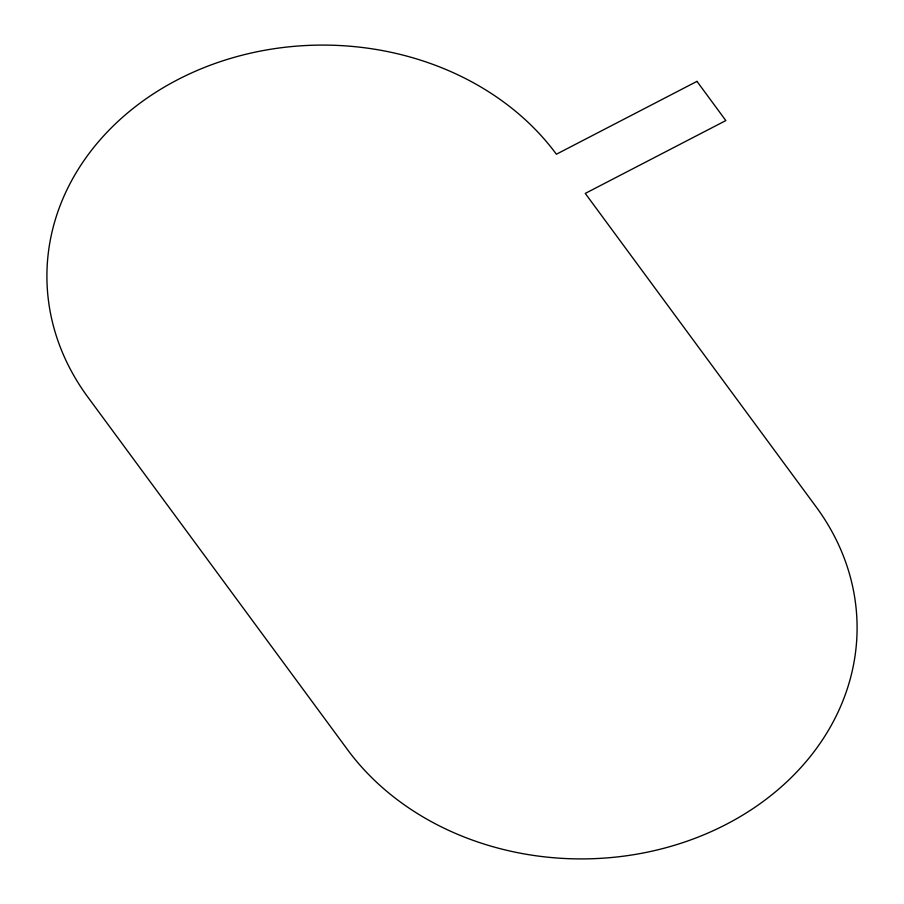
<?xml version="1.0" encoding="UTF-8"?>
<svg xmlns="http://www.w3.org/2000/svg" width="904" height="904" viewBox="0 0 904 904"><rect width="100%" height="100%" fill="white"/><g stroke="black" fill="none" stroke-linecap="round" stroke-linejoin="round"><path stroke-width="1.36" d="M696.973 81.371L556.389 154.222A275.189 230.531 -0.4 0 0 177.76 79.642A275.189 230.531 -0.4 0 0 87.801 397.025L347.611 749.778A275.189 230.531 -0.4 0 0 726.24 824.358A275.189 230.531 -0.4 0 0 816.199 506.974L585.261 193.411L725.833 120.571L696.973 81.371"/></g></svg>
